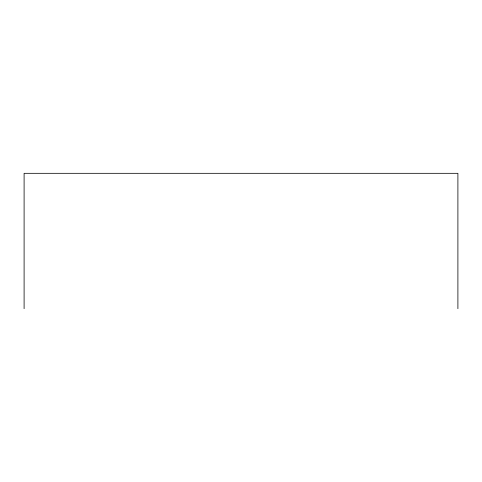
<?xml version="1.0" encoding="UTF-8"?>
<svg xmlns="http://www.w3.org/2000/svg" width="482" height="482" viewBox="0 0 482 482"><rect width="100%" height="100%" fill="white"/><g stroke="black" fill="none" stroke-linecap="round" stroke-linejoin="round"><path stroke-width="0.72" d="M457.9 308.679L457.9 173.321L24.1 173.321L24.1 308.679"/></g></svg>
